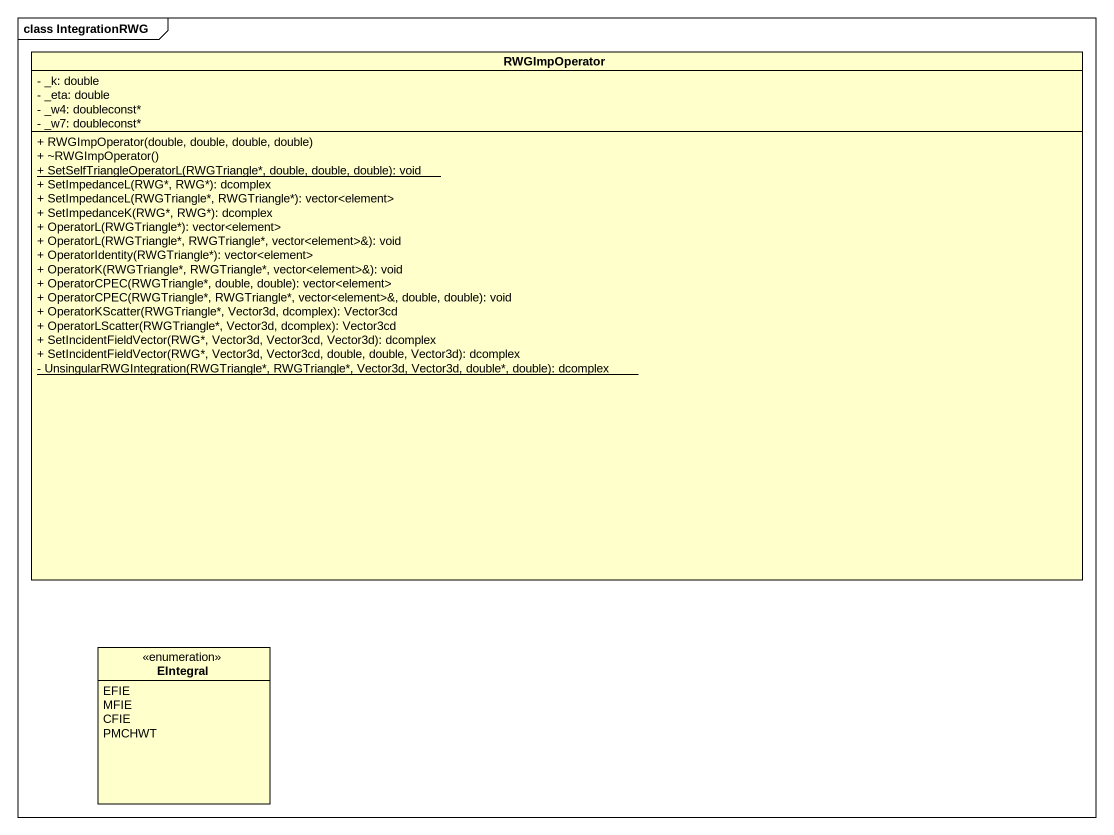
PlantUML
@startuml
mainframe class IntegrationRWG
hide circle
hide empty members
skinparam classAttributeIconSize 0
class RWGImpOperator {
  - _k: double
  - _eta: double
  - _w4: doubleconst*
  - _w7: doubleconst*
  + RWGImpOperator(double, double, double, double)
  + ~RWGImpOperator()
  {static} + SetSelfTriangleOperatorL(RWGTriangle*, double, double, double): void
  + SetImpedanceL(RWG*, RWG*): dcomplex
  + SetImpedanceL(RWGTriangle*, RWGTriangle*): vector<element>
  + SetImpedanceK(RWG*, RWG*): dcomplex
  + OperatorL(RWGTriangle*): vector<element>
  + OperatorL(RWGTriangle*, RWGTriangle*, vector<element>&): void
  + OperatorIdentity(RWGTriangle*): vector<element>
  + OperatorK(RWGTriangle*, RWGTriangle*, vector<element>&): void
  + OperatorCPEC(RWGTriangle*, double, double): vector<element>
  + OperatorCPEC(RWGTriangle*, RWGTriangle*, vector<element>&, double, double): void
  + OperatorKScatter(RWGTriangle*, Vector3d, dcomplex): Vector3cd
  + OperatorLScatter(RWGTriangle*, Vector3d, dcomplex): Vector3cd
  + SetIncidentFieldVector(RWG*, Vector3d, Vector3cd, Vector3d): dcomplex
  + SetIncidentFieldVector(RWG*, Vector3d, Vector3cd, double, double, Vector3d): dcomplex
  {static} - UnsingularRWGIntegration(RWGTriangle*, RWGTriangle*, Vector3d, Vector3d, double*, double): dcomplex
}
enum EIntegral {
  EFIE
  MFIE
  CFIE
  PMCHWT
}
@enduml
